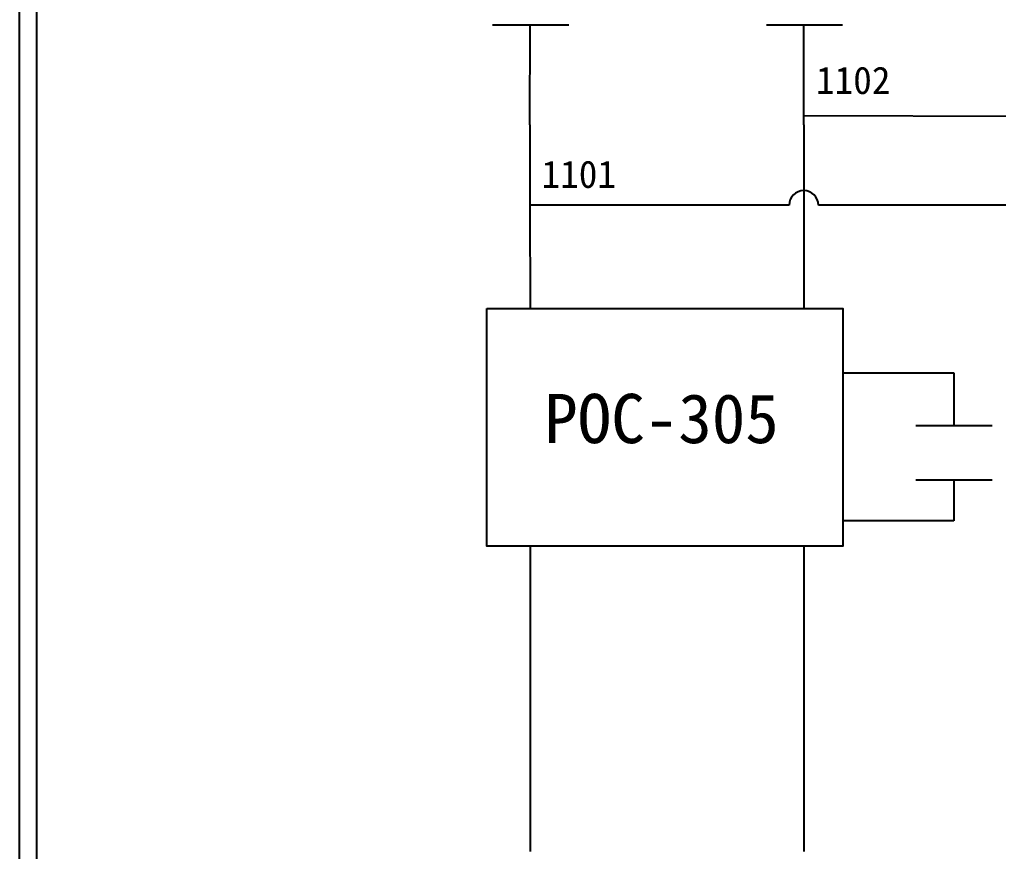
# Model space of a CAD drawing. Extents: x 10 to 297, y 3 to 207.
# Drawn here: x 10 to 81.5, y 57.4 to 118.2 of the extents above; entities that cross this region are included whole.
import ezdxf

# ---------------------------------------------------------------- set-up
doc = ezdxf.new("R2010")
doc.units = 0
doc.layers.get('0').update_dxf_attribs({"linetype": 'CONTINUOUS'})
doc.layers.add('圖框層', color=7, linetype='CONTINUOUS')
doc.layers.add('標尺寸層', color=3, linetype='CONTINUOUS')
doc.styles.add('STSL', font='kaiu.ttf')

msp = doc.modelspace()

# ---------------------------------------------------------------- linework, layer by layer
for p, q in [((47.29, 110.495), (47.29, 104.633)), ((67.29, 110.495), (67.29, 104.633)), ((47.29, 104.633), (47.293, 97.1)), ((67.29, 104.633), (67.293, 97.1)), ((47.299, 79.723), (47.308, 57.432)), ((67.299, 79.723), (67.308, 57.432))]:
    msp.add_line(p, q)
msp.add_arc((67.29, 104.633), 1.071, 0, 180)
at = {"layer": '圖框層', "color": 7}
for p, q in [((10, 3), (10, 206.969)), ((11.25, 4.25), (11.25, 205.719))]:
    msp.add_line(p, q, dxfattribs=at)
at = {"layer": '標尺寸層', "color": 7}
for p, q in [((44.562, 117.821), (50.129, 117.821)), ((47.29, 110.495), (47.312, 117.821)), ((64.562, 117.821), (70.129, 117.821)), ((67.29, 110.495), (67.304, 117.821)), ((122.851, 111.05), (67.291, 111.158)), ((47.29, 110.495), (47.29, 104.633)), ((66.219, 104.633), (47.29, 104.633)), ((102.851, 104.633), (68.361, 104.633)), ((70.196, 92.384), (78.267, 92.384)), ((78.267, 92.384), (78.267, 88.553)), ((75.483, 88.553), (81.05, 88.553)), ((78.267, 88.553), (81.05, 88.553)), ((75.483, 84.58), (81.05, 84.58)), ((75.483, 84.58), (78.267, 84.58)), ((78.267, 84.58), (78.267, 81.59)), ((78.267, 81.59), (70.14, 81.59))]:
    msp.add_line(p, q, dxfattribs=at)
msp.add_lwpolyline([(44.148, 97.1), (70.14, 97.1), (70.14, 79.723), (44.148, 79.723)], close=True, dxfattribs=at)

# ---------------------------------------------------------------- texts
at = {"layer": '圖框層', "color": 4, "style": 'STSL'}
for s, height, p in [('1102', 2, (68.185, 112.76)), ('1101', 2, (48.134, 105.899)), ('POC-305', 3.6, (48.328, 87.254))]:
    msp.add_text(s, height=height, dxfattribs=at).set_placement(p)

doc.saveas('drawing.dxf')
